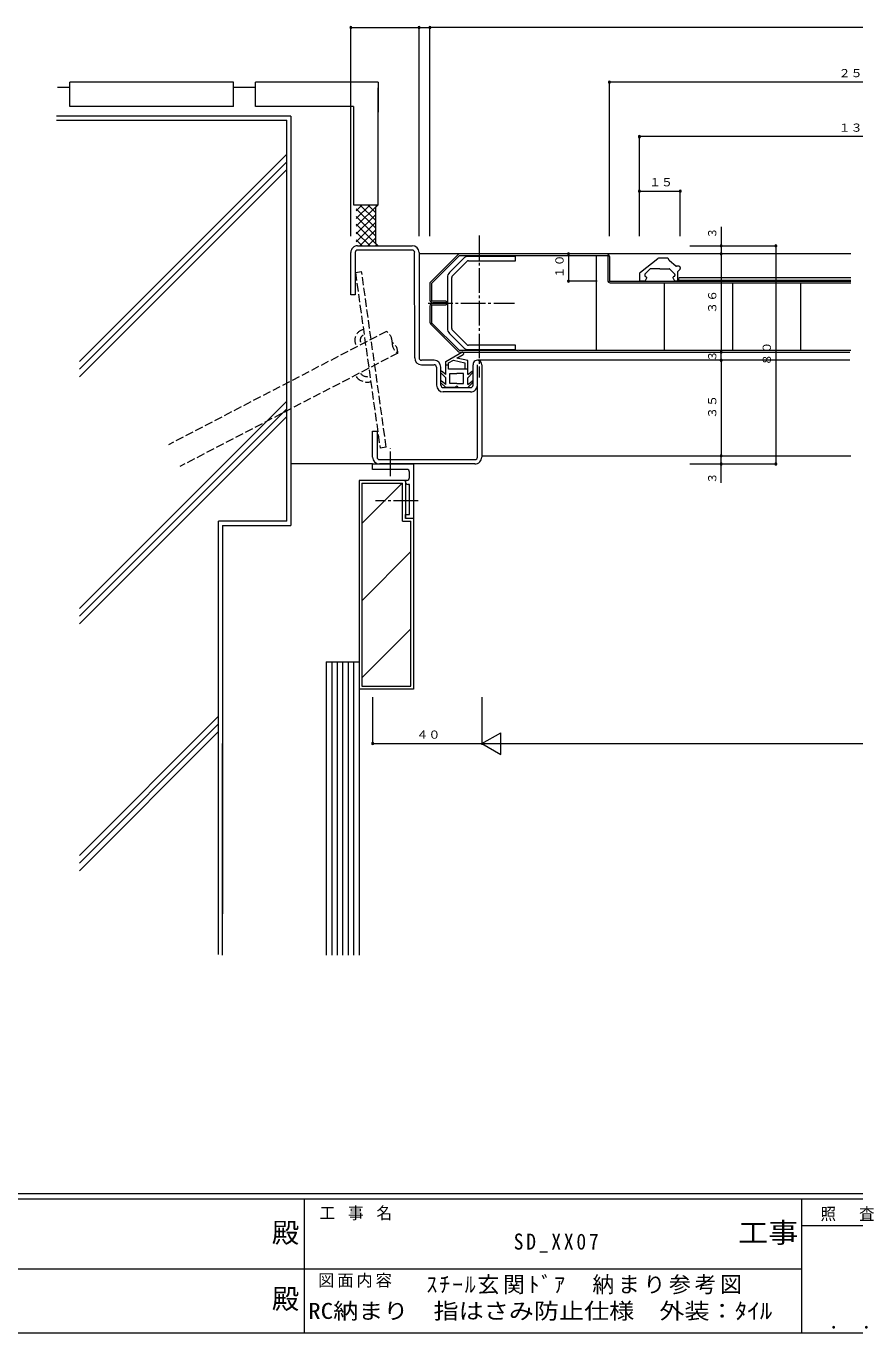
# Model space of a CAD drawing. Units: millimetres on the paper. Extents: x -594 to 516, y -420 to 369.
# Drawn here: x -153.5 to 150.3, y -420.5 to 58.5 of the extents above; entities that cross this region are included whole.
import ezdxf
from ezdxf.enums import TextEntityAlignment as Align

# ---------------------------------------------------------------- set-up
doc = ezdxf.new("R2010")
doc.units = ezdxf.units.MM
doc.linetypes.add('CHAIN2', pattern=[12, 9, -1, 1, -1])
doc.linetypes.add('DASHED3', pattern=[4, 3, -1])
for name, color, linetype, lineweight in [('0-1_USER1', 7, 'Continuous', 9), ('0-3_YKK_11', 6, 'Continuous', 9), ('0-4_YKK_12', 7, 'Continuous', 9), ('0-5_YSS_K', 2, 'Continuous', 9), ('0-6_YKK_13', 3, 'Continuous', 9), ('0-7_YKK_D', 4, 'Continuous', 9)]:
    doc.layers.add(name, color=color, linetype=linetype, lineweight=lineweight)
doc.layers.add('0-2_YKK_ZWAK', color=2, linetype='Continuous')
doc.styles.add('ＭＳ ゴシック', font='')
doc.styles.get('ＭＳ ゴシック').set_extended_font_data('MS Gothic')

msp = doc.modelspace()

# ---------------------------------------------------------------- linework, layer by layer
at = {"layer": '0-1_USER1'}
for p, q in [((487.42, -369.54), (-590.58, -369.54)), ((434.5, -371.5), (-590.58, -371.5)), ((-51.58, -371.5), (-51.58, -420.5)), ((130.7, -371.5), (130.7, -420.5)), ((226.158, -381.299), (130.7, -381.299)), ((-229.94, -396.979), (-49.62, -396.979)), ((-49.62, -396.979), (130.7, -396.979)), ((-590.58, -420.5), (434.5, -420.5))]:
    msp.add_line(p, q, dxfattribs=at)
at = {"layer": '0-3_YKK_11'}
for p, q in [((-34.507, -18.48), (-34.507, 58.52)), ((-34.507, 58.02), (-9.506, 58.02)), ((-9.506, 4.76), (-9.506, 58.52)), ((-9.506, -18.48), (-9.506, 58.52)), ((-9.506, 58.02), (-5.506, 58.02)), ((-5.506, -18.48), (-5.506, 58.52)), ((318.273, 58.02), (-5.506, 58.02)), ((60.273, -18.48), (60.273, 38.52)), ((240.274, 38.02), (60.273, 38.02)), ((71.273, -18.48), (71.273, 18.52)), ((229.274, 18.02), (71.273, 18.02)), ((71.273, -18.48), (71.273, -1.48)), ((71.273, -1.98), (86.273, -1.98)), ((86.273, -18.48), (86.273, -1.48)), ((101.273, -15.08), (101.273, -24.98)), ((89.773, -21.98), (101.773, -21.98)), ((89.773, -21.98), (121.773, -21.98)), ((121.273, -21.98), (121.273, -101.98)), ((45.273, -24.98), (45.273, -34.98)), ((101.273, -24.98), (101.273, -60.98)), ((55.773, -34.98), (44.773, -34.98)), ((101.273, -63.98), (101.273, -60.98)), ((101.273, -63.98), (101.273, -98.98)), ((101.273, -108.88), (101.273, -98.98)), ((89.773, -101.98), (101.773, -101.98)), ((89.773, -101.98), (121.773, -101.98)), ((-26.506, -187.479), (-26.506, -204.979)), ((13.494, -187.479), (13.494, -204.981)), ((13.494, -204.48), (20.423, -200.48)), ((20.423, -208.48), (20.423, -200.48)), ((-26.506, -204.479), (13.494, -204.479)), ((13.494, -204.481), (307.273, -204.479)), ((13.494, -204.48), (20.423, -208.48))]:
    msp.add_line(p, q, dxfattribs=at)
for centre, start, end in [((-34.507, 58.02), 0, 180), ((-34.507, 58.02), 180, 0), ((-9.506, 58.02), 0, 180), ((-9.506, 58.02), 0, 180), ((-9.506, 58.02), 180, 0), ((-9.506, 58.02), 180, 0), ((-5.506, 58.02), 0, 180), ((-5.506, 58.02), 0, 180), ((-5.506, 58.02), 180, 0), ((-5.506, 58.02), 180, 0), ((60.273, 38.02), 0, 180), ((60.273, 38.02), 180, 0), ((71.273, 18.02), 0, 180), ((71.273, 18.02), 180, 0), ((71.273, -1.98), 0, 180), ((71.273, -1.98), 180, 0), ((86.273, -1.98), 0, 180), ((86.273, -1.98), 180, 0), ((101.273, -21.98), 0, 180), ((101.273, -21.98), 180, 0), ((121.273, -21.98), 0, 180), ((121.273, -21.98), 180, 0), ((45.273, -24.98), 0, 180), ((45.273, -24.98), 180, 0), ((101.273, -24.98), 0, 180), ((101.273, -24.98), 0, 180), ((101.273, -24.98), 180, 0), ((101.273, -24.98), 180, 0), ((45.273, -34.98), 0, 180), ((45.273, -34.98), 180, 0), ((101.273, -60.98), 0, 180), ((101.273, -60.98), 0, 180), ((101.273, -60.98), 180, 0), ((101.273, -60.98), 180, 0), ((101.273, -63.98), 0, 180), ((101.273, -63.98), 0, 180), ((101.273, -63.98), 180, 0), ((101.273, -63.98), 180, 0), ((101.273, -98.98), 0, 180), ((101.273, -98.98), 0, 180), ((101.273, -98.98), 180, 0), ((101.273, -98.98), 180, 0), ((101.273, -101.98), 0, 180), ((101.273, -101.98), 180, 0), ((121.273, -101.98), 0, 180), ((121.273, -101.98), 180, 0), ((-26.506, -204.479), 0, 180), ((-26.506, -204.479), 180, 0)]:
    msp.add_arc(centre, 0.375, start, end, dxfattribs=at)
at = {"layer": '0-4_YKK_12'}
for p, q in [((-32.006, -21.98), (-12.006, -21.98)), ((-12.006, -23.58), (-32.006, -23.58)), ((-34.506, -39.98), (-34.507, -24.48)), ((-32.906, -24.48), (-32.906, -39.98)), ((-11.106, -63.08), (-11.107, -24.48)), ((-9.506, -24.48), (-9.506, -63.08)), ((6.773, -26.7), (1.714, -31.76)), ((2.757, -32.979), (7.993, -27.744)), ((8.629, -27.48), (25.894, -27.48)), ((25.894, -25.88), (8.753, -25.88)), ((25.894, -27.48), (25.894, -25.88)), ((71.655, -31.68), (78.001, -26.694)), ((81.464, -26.48), (78.618, -26.48)), ((82.243, -27.421), (81.911, -26.757)), ((84.69, -29.414), (82.324, -27.521)), ((71.273, -32.466), (71.273, -34.68)), ((73.273, -32.519), (73.273, -32.937)), ((75.099, -30.568), (73.361, -32.306)), ((73.423, -33.197), (73.823, -33.428)), ((78.773, -30.48), (75.311, -30.48)), ((78.773, -30.48), (82.234, -30.48)), ((82.446, -30.568), (84.185, -32.306)), ((84.123, -33.197), (83.723, -33.428)), ((84.273, -32.519), (84.273, -32.937)), ((85.773, -29.48), (84.878, -29.48)), ((85.273, -31.604), (85.273, -34.68)), ((85.36, -31.392), (86.185, -30.568)), ((86.273, -29.98), (86.273, -30.356)), ((0.894, -33.74), (0.894, -52.22)), ((2.494, -52.345), (2.494, -33.616)), ((73.1, -34.98), (71.573, -34.98)), ((73.932, -33.837), (73.359, -34.83)), ((83.613, -33.837), (84.186, -34.83)), ((84.973, -34.98), (84.446, -34.98)), ((-32.906, -39.98), (-34.506, -39.98)), ((1.714, -54.2), (6.773, -59.26)), ((7.993, -58.216), (2.757, -52.981)), ((25.894, -58.48), (8.629, -58.48)), ((8.753, -60.08), (25.894, -60.08)), ((25.894, -60.08), (25.894, -58.48)), ((-4.006, -63.98), (-8.606, -63.98)), ((-8.606, -65.58), (-4.006, -65.58)), ((-3.106, -66.48), (-3.106, -73.08)), ((-1.506, -73.08), (-1.506, -66.48)), ((10.294, -73.08), (10.294, -65.58)), ((11.894, -99.48), (11.894, -65.58)), ((13.494, -65.58), (13.494, -99.48)), ((-0.606, -73.98), (9.394, -73.98)), ((9.394, -75.58), (-0.606, -75.58)), ((-26.506, -99.48), (-26.506, -89.98)), ((-26.506, -89.98), (-24.906, -89.98)), ((-24.906, -89.98), (-24.906, -99.48)), ((-24.006, -100.38), (10.994, -100.38)), ((-26.506, -103.979), (-26.506, -101.979)), ((-26.506, -101.979), (-13.006, -101.979)), ((-14.006, -103.979), (-26.506, -103.979)), ((10.994, -101.98), (-24.006, -101.98)), ((-13.006, -101.979), (-11.506, -101.979)), ((-13.006, -106.979), (-13.006, -104.979)), ((-11.506, -101.979), (-11.506, -121.979)), ((-13.006, -109.479), (-13.506, -109.479)), ((-13.006, -120.479), (-13.006, -109.479)), ((-14.506, -121.979), (-14.506, -120.479)), ((-14.506, -120.479), (-13.006, -120.479)), ((-11.506, -121.979), (-14.506, -121.979))]:
    msp.add_line(p, q, dxfattribs=at)
msp.add_lwpolyline([(-14.506, -108.479), (-14.506, -107.979), (-14.006, -107.979)], dxfattribs=at)
for centre, radius, start, end in [((-32.006, -24.48), 2.5, 90, 180.00026), ((-32.006, -24.48), 0.9, 90, 180.00026), ((-12.006, -24.48), 2.5, 0.00026, 90), ((-12.006, -24.48), 0.9, 0.00026, 90), ((8.753, -28.68), 2.8, 90, 134.99998), ((8.629, -28.38), 0.9, 90, 135), ((78.618, -27.48), 1, 90, 128.15723), ((81.464, -26.98), 0.5, 26.56505, 90), ((82.512, -27.287), 0.3, 206.56505, 231.34018), ((3.694, -33.74), 2.8, 135, 180), ((3.394, -33.616), 0.9, 135, 180), ((72.273, -32.466), 1, 128.15723, 180), ((73.573, -32.519), 0.3, 135, 180), ((73.573, -32.937), 0.3, 180, 240.00098), ((73.673, -33.687), 0.3, 329.99738, 60.00098), ((75.311, -30.78), 0.3, 90, 135.00206), ((82.234, -30.78), 0.3, 44.99792, 90), ((83.873, -33.687), 0.3, 119.99901, 210.00261), ((83.973, -32.937), 0.3, 299.99901, 0), ((83.973, -32.519), 0.3, 0, 45), ((84.878, -29.18), 0.3, 231.34018, 270), ((85.573, -31.604), 0.3, 134.99998, 180), ((85.773, -29.98), 0.5, 0, 90), ((85.973, -30.356), 0.3, 314.99998, 0), ((71.573, -34.68), 0.3, 180, 270), ((73.1, -34.68), 0.3, 270, 329.99844), ((84.446, -34.68), 0.3, 210.00154, 270), ((84.973, -34.68), 0.3, 270, 0), ((3.694, -52.22), 2.8, 180, 225), ((3.394, -52.345), 0.9, 180, 225), ((8.753, -57.28), 2.8, 225, 270), ((8.629, -57.58), 0.9, 225, 270), ((-8.606, -63.08), 2.5, 180.00026, 270), ((-8.606, -63.08), 0.9, 180.00026, 270), ((-4.006, -66.48), 2.5, 0.00026, 90), ((-4.006, -66.48), 0.9, 0.00026, 90), ((11.894, -65.58), 1.6, 0.00026, 180.00081), ((-0.606, -73.08), 2.5, 180.00026, 270), ((-0.606, -73.08), 0.9, 180.00026, 270), ((9.394, -73.08), 2.5, 270, 0.00026), ((9.394, -73.08), 0.9, 270, 359.9993), ((-24.006, -99.48), 2.5, 180.00026, 270), ((-24.006, -99.48), 0.9, 180.00026, 270), ((10.994, -99.48), 2.5, 270, 0.00026), ((10.994, -99.48), 0.9, 270, 0.00026), ((-14.006, -104.979), 1, 359.99983, 90), ((-13.506, -108.479), 1, 179.99983, 270), ((-14.006, -106.979), 1, 270, 359.99983)]:
    msp.add_arc(centre, radius, start, end, dxfattribs=at)
at = {"layer": '0-5_YSS_K', "linetype": 'CHAIN2'}
for p, q in [((12.494, -18.23), (12.494, -70.234)), ((-6.128, -42.98), (25.497, -42.98)), ((-20.006, -106.394), (-20.006, -96.332)), ((-9.814, -115.48), (-25.443, -115.48))]:
    msp.add_line(p, q, dxfattribs=at)
at = {"layer": '0-5_YSS_K'}
for p, q in [((148.773, -24.98), (-9.506, -24.98)), ((5.038, -24.98), (-5.506, -35.524)), ((5.286, -25.58), (-4.906, -35.773)), ((5.286, -25.58), (59.673, -25.58)), ((55.494, -60.38), (55.494, -25.58)), ((59.673, -25.58), (59.673, -34.68)), ((60.273, -25.88), (60.273, -34.98)), ((-5.506, -35.524), (-5.506, -41.88)), ((-4.906, -35.773), (-4.906, -42.28)), ((60.273, -34.98), (148.773, -34.98)), ((60.573, -35.58), (148.773, -35.58)), ((80.494, -60.38), (80.494, -35.58)), ((85.773, -33.58), (148.773, -33.58)), ((85.773, -34.98), (85.773, -33.98)), ((85.773, -34.58), (148.773, -34.58)), ((105.493, -60.38), (105.493, -35.58)), ((130.494, -60.38), (130.494, -35.58)), ((0.494, -42.28), (-4.906, -42.28)), ((0.494, -42.88), (-4.506, -42.88)), ((0.494, -43.08), (-4.506, -43.08)), ((0.494, -42.28), (0.494, -42.88)), ((0.494, -43.08), (0.494, -43.68)), ((-5.506, -44.08), (-5.506, -50.022)), ((-4.906, -43.68), (0.494, -43.68)), ((-4.906, -43.68), (-4.906, -50.187)), ((4.745, -60.687), (-5.213, -50.729)), ((5.286, -60.38), (-4.906, -50.187)), ((148.773, -60.38), (5.286, -60.38)), ((5.452, -60.98), (19.306, -60.98)), ((11.209, -60.98), (148.44, -60.98)), ((148.44, -63.98), (11.894, -63.98)), ((13.494, -98.98), (148.773, -98.98))]:
    msp.add_line(p, q, dxfattribs=at)
for centre, radius, start, end in [((59.373, -25.88), 0.9, 0, 90), ((60.573, -34.68), 0.9, 179.99998, 270), ((-4.506, -41.88), 1, 180, 270), ((-4.506, -41.88), 1, 180, 270), ((-4.506, -41.88), 1, 180, 270), ((-4.506, -44.08), 1, 90, 180), ((-4.506, -44.08), 1, 90, 180), ((-4.506, -44.08), 1, 90, 180), ((-4.506, -50.022), 1, 180.00026, 225.00015), ((5.452, -59.98), 1, 225.00015, 270)]:
    msp.add_arc(centre, radius, start, end, dxfattribs=at)
at = {"layer": '0-6_YKK_13'}
for p, q in [((-137.506, 36.018), (-142.016, 36.018)), ((-137.506, 29.018), (-137.506, 38.019)), ((-77.506, 38.018), (-137.506, 38.018)), ((-77.506, 29.018), (-77.506, 38.019)), ((-69.506, 36.018), (-77.506, 36.018)), ((-69.506, 29.018), (-69.506, 38.019)), ((-24.506, 38.018), (-69.506, 38.018)), ((-24.506, 38.018), (-24.506, 27.018)), ((-24.506, -6.982), (-24.506, 35.866)), ((-77.506, 29.018), (-137.506, 29.018)), ((-33.506, 29.018), (-69.506, 29.018)), ((-33.506, 29.018), (-33.506, -6.982)), ((-56.507, 25.518), (-142.437, 25.518)), ((-142.437, 24.018), (-58.007, 24.018)), ((-58.005, -122.982), (-58.007, 24.018)), ((-56.507, 25.518), (-56.505, -124.482)), ((-58.007, 11.577), (-134.016, -64.432)), ((-58.007, 8.749), (-134.016, -67.261)), ((-58.007, 5.92), (-134.016, -70.089)), ((-33.506, -6.982), (-24.506, -6.982)), ((-27.479, -6.982), (-32.506, -12.009)), ((-30.307, -6.982), (-32.506, -9.18)), ((-24.651, -6.982), (-32.506, -14.837)), ((-32.506, -8.467), (-25.506, -15.467)), ((-31.163, -6.982), (-25.506, -12.638)), ((-28.335, -6.982), (-25.506, -9.81)), ((-25.506, -7.982), (-24.506, -6.982)), ((-25.506, -6.982), (-25.078, -7.409)), ((-25.506, -7.982), (-25.506, -20.979)), ((-25.506, -10.666), (-32.506, -17.666)), ((-32.506, -11.295), (-25.506, -18.295)), ((-25.506, -13.494), (-32.506, -20.494)), ((-32.506, -14.124), (-24.65, -21.98)), ((-32.506, -16.952), (-27.479, -21.979)), ((-25.506, -16.322), (-31.163, -21.979)), ((-25.506, -19.151), (-28.335, -21.979)), ((-32.506, -19.781), (-30.307, -21.979)), ((-25.078, -21.552), (-25.507, -21.98)), ((-25.506, -20.979), (-24.506, -21.979)), ((-58.006, -78.932), (-134.016, -154.942)), ((-58.006, -81.76), (-134.016, -157.77)), ((-58.006, -84.589), (-134.016, -160.599)), ((-26.506, -101.979), (-56.506, -101.979)), ((-31.506, -107.98), (-31.506, -178.015)), ((-14.506, -107.98), (-31.506, -107.98)), ((-30.506, -108.98), (-30.506, -178.015)), ((-15.643, -108.98), (-30.506, -123.842)), ((-30.506, -108.98), (-15.506, -108.98)), ((-15.506, -122.979), (-15.506, -108.98)), ((-14.506, -107.98), (-14.506, -121.979)), ((-58.005, -122.982), (-83.006, -122.982)), ((-83.006, -281.86), (-83.006, -122.982)), ((-81.506, -124.482), (-56.505, -124.482)), ((-81.506, -124.482), (-81.506, -266.942)), ((-15.506, -122.979), (-12.506, -122.979)), ((-11.506, -121.979), (-14.506, -121.979)), ((-12.506, -183.479), (-12.506, -122.979)), ((-11.506, -121.979), (-11.506, -184.479)), ((-12.506, -134.127), (-30.506, -152.127)), ((-12.506, -162.411), (-30.506, -180.411)), ((-43.506, -174.479), (-31.506, -174.479)), ((-43.506, -174.479), (-43.506, -281.989)), ((-41.506, -174.479), (-41.506, -281.989)), ((-39.506, -174.479), (-39.506, -281.989)), ((-37.506, -174.479), (-37.506, -281.989)), ((-35.506, -174.479), (-35.506, -281.989)), ((-33.506, -174.479), (-33.506, -281.989)), ((-31.506, -174.479), (-31.506, -184.479)), ((-31.506, -174.479), (-31.506, -281.989)), ((-30.506, -175.479), (-30.506, -183.479)), ((-11.506, -184.479), (-31.506, -184.479)), ((-30.506, -183.479), (-12.506, -183.479)), ((-83.006, -194.442), (-134.016, -245.452)), ((-83.006, -197.27), (-134.016, -248.28)), ((-83.006, -200.099), (-134.016, -251.109)), ((-81.506, -281.989), (-81.506, -204.479))]:
    msp.add_line(p, q, dxfattribs=at)
at = {"layer": '0-7_YKK_D', "linetype": 'DASHED3'}
for p, q in [((-32.828, -31.795), (-30.551, -31.475)), ((-32.828, -31.795), (-23.782, -96.162)), ((-21.505, -95.842), (-30.551, -31.475)), ((-21.469, -53.373), (-101.298, -94.929)), ((-17.313, -61.356), (-97.142, -102.912)), ((-21.505, -95.842), (-23.782, -96.162))]:
    msp.add_line(p, q, dxfattribs=at)
at = {"layer": '0-7_YKK_D'}
for p, q in [((0.343, -64.366), (6.147, -61.015)), ((4.407, -63.174), (6.647, -61.881)), ((0.343, -69.218), (0.343, -64.366)), ((1.342, -65.78), (0.343, -65.78)), ((1.342, -64.943), (3.125, -63.914)), ((1.342, -67.28), (1.342, -64.943)), ((3.125, -63.914), (7.343, -64.849)), ((8.343, -64.047), (4.407, -63.174)), ((7.343, -64.849), (7.343, -67.28)), ((8.343, -69.214), (8.343, -64.047)), ((0.343, -70.385), (-1.587, -68.476)), ((0.342, -72.821), (-1.237, -71.6)), ((0.343, -69.218), (-1.235, -67.998)), ((0.342, -72.821), (0.343, -70.385)), ((8.343, -67.28), (1.342, -67.28)), ((1.842, -68.78), (4.342, -68.78)), ((1.842, -72.48), (1.842, -68.78)), ((6.842, -68.78), (4.342, -68.78)), ((6.842, -72.48), (6.842, -68.78)), ((8.343, -69.214), (9.913, -68)), ((8.343, -70.38), (10.264, -68.478)), ((8.343, -72.814), (8.343, -70.38)), ((8.343, -72.814), (9.913, -71.6)), ((0.333, -73.98), (-1.589, -72.078)), ((3.838, -73.98), (0.333, -73.98)), ((4.342, -72.48), (1.842, -72.48)), ((4.342, -72.48), (6.842, -72.48)), ((4.838, -73.98), (8.342, -73.98)), ((8.343, -73.98), (10.264, -72.079))]:
    msp.add_line(p, q, dxfattribs=at)
at = {"layer": '0-7_YKK_D', "linetype": 'DASHED3'}
for centre, radius, start, end in [((-29.072, -56.595), 3.979, 101.87323, 217.49992), ((-29.072, -56.595), 2.024, 117.5, 217.49992), ((-23.887, -57.168), 4.5, 357.50002, 57.49997), ((-14.895, -57.561), 4.5, 177.49997, 237.50002), ((-21.809, -61.16), 4.5, 357.49997, 57.50002), ((-28.413, -66.769), 5.213, 217.49992, 283.44347), ((-28.413, -66.769), 3.217, 217.49992, 286.84308)]:
    msp.add_arc(centre, radius, start, end, dxfattribs=at)
at = {"layer": '0-7_YKK_D'}
for centre, radius, start, end in [((6.397, -61.448), 0.5, 299.99998, 119.99998), ((-1.376, -71.869), 0.298, 52.29552, 225.30402), ((-1.374, -68.267), 0.298, 52.29552, 225.30402), ((10.052, -68.269), 0.298, 314.69579, 127.70428), ((10.052, -71.87), 0.298, 314.69579, 127.70428), ((4.338, -73.98), 0.5, 359.98917, 180.01135)]:
    msp.add_arc(centre, radius, start, end, dxfattribs=at)

# ---------------------------------------------------------------- texts
at = {"layer": '0-1_USER1', "color": 6, "style": 'ＭＳ ゴシック'}
for p in [(-63.454, -389.639), (-63.454, -413.889)]:
    msp.add_text('殿', height=7.331, dxfattribs=at).set_placement(p, align=Align.BOTTOM_LEFT)
at = {"layer": '0-1_USER1', "color": 6, "style": 'ＭＳ ゴシック', "width": 1.1}
msp.add_text('工事', height=7.331, dxfattribs=at).set_placement((107.504, -389.639), align=Align.BOTTOM_LEFT)
at = {"layer": '0-1_USER1', "color": 3, "char_height": 4.399, "attachment_point": 7, "style": 'ＭＳ ゴシック'}
for s, insert in [('\\T1.22;\\W0.95;工\\~事\\~名', (-45.963, -379.246)), ('\\T1.24;\\W0.95;照\\~\\~査', (137.685, -379.592)), ('\\T1.17;図面内容', (-46.516, -403.908))]:
    msp.add_mtext(s, dxfattribs=dict(at, insert=insert))
at = {"layer": '0-1_USER1', "color": 2, "insert": (136.937, -419.024), "char_height": 5.132, "attachment_point": 7, "style": 'ＭＳ ゴシック'}
msp.add_mtext('\\T1.2;\\W0.95;\\~．\\~．', dxfattribs=at)
at = {"layer": '0-2_YKK_ZWAK', "style": 'ＭＳ ゴシック', "width": 1.15}
msp.add_text('RC納まり\u3000指はさみ防止仕様\u3000外装：ﾀｲﾙ', height=5.865, dxfattribs=at).set_placement((-50.17, -417.148), align=Align.BOTTOM_LEFT)
at = {"layer": '0-2_YKK_ZWAK', "char_height": 5.865, "attachment_point": 7, "style": 'ＭＳ ゴシック'}
for s, insert in [('\\T1.28;\\W0.9;SD_XX07', (25.193, -391.099)), ('\\T1.17;ｽﾁｰﾙ玄関ﾄﾞｱ\u3000納まり参考図', (-6.791, -406.389))]:
    msp.add_mtext(s, dxfattribs=dict(at, insert=insert))
at = {"layer": '0-3_YKK_11', "color": 7, "style": 'ＭＳ ゴシック', "width": 1.1}
for s, p in [('２５０', (144.291, 38.92)), ('１３０', (144.291, 18.92)), ('１５', (74.791, -1.08)), ('４０', (-10.488, -203.579))]:
    msp.add_text(s, height=2.933, dxfattribs=at).set_placement(p, align=Align.BOTTOM_LEFT)
at = {"layer": '0-3_YKK_11', "color": 7, "style": 'ＭＳ ゴシック'}
for p in [(100.373, -19.362), (100.373, -64.462), (100.373, -109.192)]:
    msp.add_text('３', height=2.933, rotation=90, dxfattribs=at).set_placement(p, align=Align.BOTTOM_LEFT)
at = {"layer": '0-3_YKK_11', "color": 7, "style": 'ＭＳ ゴシック', "width": 1.1}
for s, p in [('１０', (44.373, -33.962)), ('３６', (100.373, -46.962)), ('８０', (120.373, -65.962)), ('３５', (100.373, -85.462))]:
    msp.add_text(s, height=2.933, rotation=90, dxfattribs=at).set_placement(p, align=Align.BOTTOM_LEFT)

doc.saveas('drawing.dxf')
